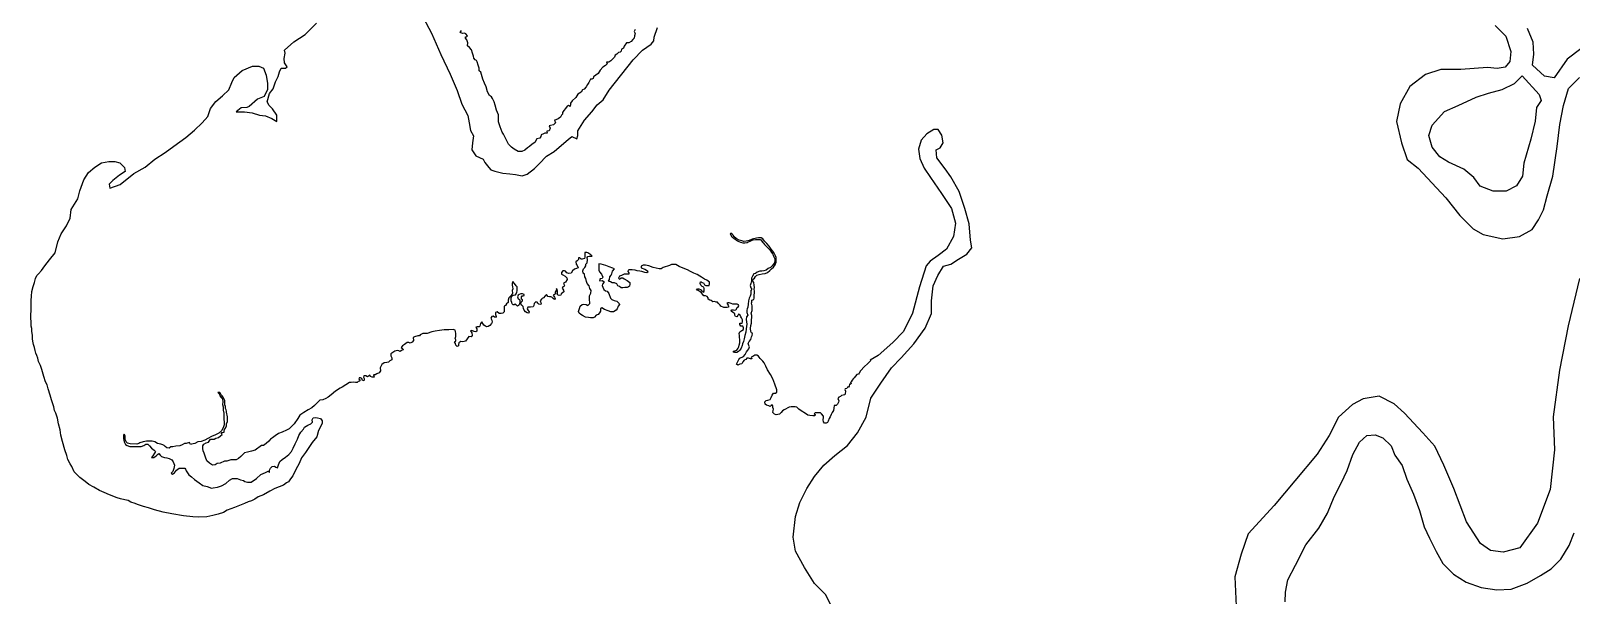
# Model space of a CAD drawing. Extents: x 283583 to 658922, y 889284 to 1241133.
# Drawn here: x 541161 to 545918, y 985713 to 987454 of the extents above; entities that cross this region are included whole.
import ezdxf

# ---------------------------------------------------------------- set-up
doc = ezdxf.new("R2010")
doc.units = 0
doc.header["$MEASUREMENT"] = 0
doc.layers.add('PUNTARENAS', color=7, linetype='Continuous')

msp = doc.modelspace()

# ---------------------------------------------------------------- linework, layer by layer
at = {"layer": 'PUNTARENAS', "color": 241}
for points in [[(542355, 987527.8), (542398.2, 987446.4), (542427.1, 987380.3), (542455.7, 987319.9), (542477.1, 987269.5), (542491.8, 987227.2), (542510.5, 987192.2), (542515.1, 987170.1), (542518.6, 987146.3), (542527.8, 987129.8), (542525, 987107.8), (542523, 987086.7), (542534.8, 987068.4), (542557.7, 987057.4), (542562.9, 987047), (542574.9, 987032.3), (542581.3, 987024.9), (542594.2, 987020.3), (542618.2, 987014.7), (542640.3, 987012.8), (542657.9, 987010), (542678.2, 987006.3), (542693.8, 987011.8), (542716, 987029.2), (542730.7, 987042.9), (542753.7, 987066.7), (542776.8, 987081.3), (542799.7, 987100.4), (542819.9, 987118.6), (542831.7, 987127.7), (542847.2, 987120.3), (542849.9, 987130.4), (542850, 987145), (542870.3, 987177.7), (542893.3, 987204.1), (542910, 987225), (542928.4, 987240.5), (542946.9, 987270.5), (543020.6, 987364.5), (543049.8, 987394.3), (543076.2, 987412.5), (543085, 987423.2), (543085.7, 987433.9), (543096.7, 987464.1)], [(543641.5, 985662.4), (543615.4, 985714.6), (543580.7, 985748.4), (543550.3, 985798.4), (543522.1, 985848.5), (543515.6, 985892), (543522.2, 985955), (543535.3, 985998.5), (543557.1, 986042), (543581.1, 986078.9), (543609.4, 986113.6), (543644.2, 986144), (543683.4, 986174.4), (543713.9, 986213.5), (543740.1, 986261.3), (543755.4, 986320), (543785.8, 986366.7), (543818.5, 986414.5), (543849, 986444.9), (543888.2, 986488.4), (543923, 986536.2), (543942.7, 986581.8), (543942.7, 986620.9), (543947.1, 986666.6), (543962.4, 986699.2), (543979.8, 986727.4), (544001.6, 986733.9), (544025.5, 986749.1), (544051.6, 986764.3), (544066.9, 986783.9), (544062.5, 986807.8), (544058.3, 986857.8), (544045.3, 986905.7), (544027.9, 986957.9), (544001.9, 987003.6), (543984.5, 987027.5), (543958.5, 987062.3), (543956.3, 987086.2), (543969.4, 987092.7), (543978.1, 987108), (543973.8, 987131.9), (543962.9, 987149.3), (543949.9, 987149.3), (543928.1, 987136.3), (543910.7, 987116.7), (543902, 987088.5), (543906.3, 987060.2), (543919.3, 987029.8), (543938.8, 987001.5), (543973.6, 986951.4), (544004, 986905.7), (544016.9, 986860), (544010.4, 986818.7), (543988.6, 986779.6), (543962.5, 986760.1), (543938.5, 986742.7), (543925.5, 986728.6), (543905.8, 986663.4), (543884, 986583), (543855.6, 986526.5), (543823, 986491.7), (543777.4, 986452.5), (543752.6, 986437.6), (543754.8, 986437), (543754.8, 986436.8), (543745.2, 986426.3), (543735.3, 986417.9), (543722.6, 986404.3), (543718.7, 986398), (543716.6, 986394.2), (543712, 986393.9), (543703.2, 986382.7), (543700.3, 986379.9), (543697.8, 986375.7), (543694.7, 986371.2), (543692.2, 986369.1), (543695, 986365.5), (543692.5, 986363.5), (543688.7, 986363.1), (543687.6, 986357.2), (543686.2, 986354.7), (543682.6, 986354.4), (543680.5, 986350.5), (543675.6, 986348.8), (543674.5, 986346.7), (543676.6, 986342.5), (543676.2, 986333.7), (543674.5, 986331.2), (543669.5, 986329.2), (543664.2, 986328.8), (543661, 986325.7), (543655.7, 986323.2), (543653.6, 986319.4), (543656.4, 986312.3), (543655.3, 986308.1), (543651.8, 986301.5), (543647.5, 986297.9), (543642.2, 986297.9), (543640.4, 986289.5), (543639.7, 986282.8), (543635.4, 986276.4), (543632.6, 986270), (543629.7, 986263), (543626.8, 986258), (543623.2, 986249.9), (543621.5, 986245.6), (543617.5, 986242.8), (543611.9, 986243.5), (543608.7, 986247.8), (543607.7, 986253.1), (543608.4, 986261.2), (543608.4, 986265.1), (543602.8, 986271.9), (543599.3, 986274.7), (543592.2, 986275.1), (543582.6, 986275.2), (543580.5, 986271.6), (543583, 986269.9), (543582.2, 986266.3), (543575.5, 986265.6), (543566.3, 986267.4), (543560.6, 986267.8), (543556.7, 986270.6), (543536.6, 986283), (543532.4, 986286.9), (543526.4, 986292.9), (543521.8, 986294), (543515.8, 986294), (543508.7, 986293.3), (543502.7, 986292.7), (543487, 986284.6), (543482.4, 986281.4), (543477.8, 986276.2), (543472.8, 986270.9), (543462.4, 986269.1), (543457.1, 986271.3), (543452.5, 986275.8), (543453.8, 986282.2), (543454.9, 986286.4), (543452.8, 986291.7), (543452.5, 986296.7), (543450, 986299.5), (543446.8, 986297.4), (543444.3, 986294.6), (543439.7, 986297), (543433.3, 986298.5), (543428.4, 986301.7), (543427.4, 986308.7), (543431.6, 986312.9), (543436.6, 986314.3), (543444.4, 986316.8), (543447.6, 986322), (543450.1, 986330.1), (543454.4, 986335.4), (543460.8, 986335.7), (543464.7, 986338.5), (543464.7, 986346.3), (543458.4, 986363.9), (543452.4, 986380.4), (543444.7, 986393.5), (543435.9, 986407.6), (543431, 986419.2), (543426, 986429), (543421.1, 986434.7), (543413.3, 986442.4), (543410, 986447.1), (543407.6, 986450.2), (543403.3, 986453.1), (543396.6, 986452.7), (543390.9, 986448.5), (543385.3, 986447.1), (543387.4, 986441.8), (543383.5, 986441.8), (543377.5, 986443.3), (543371.8, 986443.3), (543369, 986440.1), (543364.3, 986437.3), (543360.1, 986432.4), (543356.5, 986426.7), (543350.1, 986425), (543344.8, 986422.2), (543340.5, 986425.3), (543344.8, 986433.4), (543347.7, 986440.1), (543350.9, 986444.3), (543361.9, 986449.3), (543367.2, 986455.6), (543370.8, 986463), (543375.4, 986468.2), (543378.6, 986472.8), (543380.1, 986478.4), (543378, 986483), (543375.9, 986489.4), (543379.8, 986495), (543384, 986501), (543386.9, 986509.7), (543389, 986513.6), (543389.8, 986519.6), (543386.6, 986521.7), (543384.8, 986526.3), (543383.8, 986535.4), (543384.5, 986544.5), (543386.3, 986551.9), (543386.7, 986562.4), (543387.4, 986569.1), (543387.5, 986575.8), (543385.4, 986583.1), (543388.6, 986591.2), (543388.6, 986598.2), (543389, 986604.8), (543386.2, 986613.2), (543387.2, 986617), (543387.3, 986622.3), (543393.3, 986624.7), (543394.3, 986629.3), (543394.4, 986638), (543396.2, 986645), (543395.8, 986650.3), (543394.8, 986656.2), (543395.5, 986662.2), (543395.2, 986668.5), (543393.8, 986677.6), (543389.6, 986682.5), (543392.1, 986687.7), (543396, 986690.5), (543399.1, 986696.1), (543403.4, 986699.9), (543409.7, 986702), (543419.6, 986704.1), (543428.4, 986704.7), (543435.8, 986707.9), (543443.2, 986714.5), (543448.2, 986719), (543454.2, 986724.3), (543459.8, 986731.6), (543462.3, 986739.6), (543462.2, 986749.1), (543462.6, 986754.7), (543459.4, 986762), (543455.2, 986770), (543447.1, 986779.8), (543441.1, 986788.8), (543433.7, 986797.9), (543426.7, 986805.2), (543421.1, 986812.1), (543416.2, 986814.9), (543408.5, 986814.9), (543401.5, 986814.2), (543388.9, 986810.8), (543379.8, 986806.3), (543370, 986805), (543362.6, 986803.3), (543356.3, 986805.4), (543348.3, 986807.9), (543339.2, 986812.8), (543332.6, 986817.7), (543329.8, 986823.3), (543327.3, 986826.1), (543323.1, 986829.2), (543320.3, 986827.8), (543322.1, 986825), (543325.9, 986818.4), (543327.6, 986816.3), (543331.8, 986813.9), (543335.7, 986811.1), (543339.5, 986808.6), (543343, 986805.8), (543347.2, 986804.1), (543352.8, 986801.6), (543359.8, 986799.5), (543366.1, 986799.8), (543372.8, 986800.5), (543376.3, 986802.5), (543381.9, 986804.6), (543386.5, 986807), (543392.1, 986808.4), (543398.4, 986809.4), (543402.9, 986809.4), (543407.8, 986809.7), (543413.8, 986809.4), (543417.6, 986805.9), (543421.1, 986801), (543423.6, 986798.3), (543427.1, 986794.1), (543429.2, 986792), (543431.3, 986789.2), (543434.4, 986786.4), (543437.9, 986782.9), (543442.2, 986779.5), (543445.3, 986775.3), (543448.5, 986769.3), (543452, 986764.5), (543453.8, 986760.6), (543456.2, 986754.7), (543458.4, 986749.8), (543458.4, 986745.2), (543458, 986737.6), (543453.8, 986732.7), (543450.3, 986728.8), (543445.4, 986723.9), (543438.3, 986720.5), (543432.3, 986715.6), (543424.9, 986713.2), (543418.6, 986712.5), (543412.6, 986712.2), (543404.5, 986709), (543399.2, 986705.2), (543393.2, 986703.5), (543389.6, 986696.8), (543386.1, 986690.2), (543386.1, 986682.8), (543384.3, 986674), (543382.8, 986667.7), (543384.6, 986660.3), (543387.4, 986656.5), (543384.2, 986652.6), (543384.2, 986647.4), (543384.5, 986641.4), (543382, 986635.1), (543379.2, 986628.6), (543377.7, 986620.2), (543376.3, 986610.7), (543375.5, 986601.6), (543373.4, 986596.3), (543372, 986591.8), (543372, 986584.4), (543375.1, 986576.6), (543371.2, 986571.7), (543369.8, 986563.3), (543371.5, 986555.5), (543371.8, 986548.5), (543371.4, 986541.9), (543369.6, 986533.9), (543368.5, 986523.7), (543365.7, 986513.5), (543364.2, 986503.6), (543361.3, 986495.2), (543359.2, 986488.1), (543357.8, 986482.5), (543354.9, 986475.1), (543350.3, 986468.4), (543346, 986464.2), (543341, 986461.4), (543335.3, 986461), (543331.8, 986462.5), (543329.7, 986465.3), (543334.6, 986466.7), (543341, 986468.4), (543345.7, 986474.4), (543347.5, 986478.3), (543348.2, 986484.3), (543350, 986491.3), (543350.7, 986495.6), (543350.8, 986502.6), (543349, 986506.8), (543349.1, 986513.9), (543348.7, 986519.5), (543350.9, 986524.8), (543356.2, 986529.3), (543361.5, 986532.5), (543361.5, 986537), (543359.8, 986543), (543353.8, 986543), (543350.6, 986547.6), (543350.6, 986551.5), (543357.3, 986551.5), (543358.8, 986556), (543358.8, 986562), (543355.3, 986567.9), (543353.5, 986571.8), (543351.1, 986576.7), (543346.2, 986579.5), (543344, 986575.3), (543340.8, 986571.5), (543337.3, 986572.6), (543334.8, 986576.8), (543334.9, 986581), (543329.6, 986584.5), (543324.3, 986587.7), (543323.2, 986592.3), (543326.1, 986593.3), (543331, 986592.9), (543335.3, 986591.9), (543338.1, 986592.9), (543340.2, 986595), (543341.6, 986598.8), (543344.8, 986600.6), (543347, 986605.1), (543346.3, 986608.3), (543342, 986610.1), (543336.7, 986610.4), (543329.3, 986610.5), (543323.3, 986612.6), (543317.7, 986614.4), (543313.1, 986614.4), (543309.9, 986613), (543314.1, 986607.7), (543315.5, 986603.9), (543315.5, 986601.4), (543311.3, 986600), (543306.3, 986600.4), (543300.6, 986600.4), (543291.4, 986604), (543289.3, 986607.2), (543284.4, 986612.4), (543281.2, 986616.3), (543277.7, 986616.3), (543272, 986618.5), (543267.2, 986617.7), (543261.6, 986621.2), (543257.7, 986622.7), (543252.4, 986625.5), (543252.4, 986630.1), (543249.2, 986634.3), (543244.3, 986636.4), (543239, 986636.1), (543235.5, 986641.4), (543232, 986645.2), (543227.7, 986648.8), (543221.7, 986652.3), (543217.1, 986653.7), (543220, 986657.2), (543224.2, 986657.6), (543229.5, 986655.4), (543231.6, 986651.6), (543234.8, 986650.5), (543236.9, 986647.7), (543240.8, 986649.8), (543240.8, 986653.7), (543240.1, 986658.6), (543238.8, 986662.8), (543233.8, 986664.9), (543229.6, 986669.5), (543228.2, 986673.7), (543228.6, 986679.3), (543231.1, 986679.3), (543234.6, 986677.5), (543237.8, 986676.5), (543239.9, 986672.3), (543241.3, 986669.8), (543245.8, 986668), (543250.1, 986667.7), (543255.4, 986667.7), (543257.2, 986672.9), (543257.2, 986677.8), (543248.7, 986684.2), (543241.7, 986688), (543231.9, 986693.7), (543226.6, 986697.2), (543218.2, 986701.4), (543208.3, 986706), (543197.8, 986711.6), (543188.6, 986715.9), (543175.9, 986721.2), (543163.2, 986726.8), (543158.3, 986729.3), (543152.6, 986732.8), (543147.4, 986732.9), (543139.3, 986732.9), (543133.6, 986729.4), (543113.5, 986723.9), (543110.3, 986721.1), (543107.8, 986719), (543101.5, 986719.8), (543091.6, 986721.9), (543082.8, 986723.7), (543069.4, 986728.3), (543059.5, 986730.5), (543052.4, 986730.5), (543045.7, 986728.1), (543045.3, 986722.5), (543057.3, 986718.2), (543065.4, 986713.2), (543066.8, 986709), (543062.9, 986707.3), (543056.6, 986708.4), (543047.7, 986711.2), (543042.1, 986712.6), (543033.2, 986713.7), (543026.9, 986715.2), (543018.4, 986716.6), (543009.1, 986716.3), (543005.2, 986714.9), (543004.5, 986711.4), (543007.3, 986707.2), (543007.7, 986702.9), (543002, 986702.6), (542993.1, 986703.3), (542984.9, 986698.8), (542978.9, 986696.7), (542975.7, 986690.7), (542978.8, 986687.2), (542983.8, 986691.4), (542988.8, 986692.1), (542993, 986688.2), (543002.2, 986683.6), (543011.1, 986677.6), (543011.1, 986672.3), (543010, 986666), (543007.1, 986663.5), (543002.5, 986661.8), (542995.4, 986661.8), (542989, 986660.7), (542984, 986660.8), (542979.1, 986664.7), (542974.1, 986666.8), (542970.2, 986673.5), (542963.9, 986676.7), (542960.7, 986676.4), (542956, 986676.4), (542951.5, 986679.6), (542945.4, 986681), (542948.4, 986686.6), (542949.5, 986694.4), (542953.4, 986700), (542955.5, 986704.2), (542957.3, 986712.3), (542963.4, 986718.9), (542958.4, 986721.1), (542947.1, 986725.3), (542936.8, 986729.6), (542922.7, 986733.8), (542915.2, 986734.6), (542915.5, 986723.3), (542914.8, 986715.6), (542916.6, 986710), (542922.9, 986702.5), (542927.9, 986693.4), (542925.4, 986689.5), (542919.3, 986688.8), (542917.2, 986685.3), (542917.9, 986682.1), (542925.7, 986683.2), (542930.3, 986680), (542930.7, 986676.8), (542926, 986672.2), (542925.7, 986668.4), (542927.1, 986662.7), (542930.6, 986656), (542935.2, 986651.7), (542940.5, 986650), (542945.5, 986643.2), (542951.1, 986629.1), (542955, 986624.8), (542962.8, 986621.3), (542970.3, 986619.2), (542977.7, 986612.8), (542979.1, 986609.2), (542974.5, 986604.3), (542972, 986595.8), (542968.1, 986592.3), (542960.3, 986586.3), (542952.1, 986586.7), (542943.6, 986590.2), (542932.6, 986593.8), (542924.8, 986599.1), (542920.5, 986596.3), (542920.5, 986589.2), (542917.3, 986583.2), (542912.6, 986578.9), (542906.9, 986576.8), (542901.6, 986569.8), (542897.3, 986568.4), (542889.4, 986568.4), (542882.7, 986569.1), (542873.4, 986570.5), (542864.9, 986575.9), (542859.6, 986578.4), (542854.3, 986583), (542852.2, 986588), (542855.4, 986597.2), (542856.9, 986604.3), (542863.3, 986609.6), (542868.6, 986610.2), (542876.1, 986609.2), (542881.1, 986606), (542887.1, 986612.7), (542887.1, 986617.6), (542886.4, 986622.2), (542886.5, 986636.4), (542890.4, 986644.5), (542891.2, 986652.2), (542887.7, 986658.3), (542884.8, 986667.4), (542878.8, 986674.5), (542876.7, 986680.5), (542875.4, 986689.7), (542871.5, 986694.3), (542870.8, 986702.7), (542866.2, 986705.9), (542865.2, 986713.3), (542867.7, 986719.6), (542871.6, 986723.1), (542874.8, 986729.1), (542874.8, 986733.7), (542878.7, 986737.5), (542879.8, 986747.4), (542878.5, 986754.8), (542880.6, 986757.6), (542885.6, 986758.6), (542894.8, 986758.6), (542890.2, 986762.8), (542881.3, 986768.8), (542877.5, 986769.9), (542872.1, 986769.9), (542871.8, 986765.3), (542872.1, 986761.5), (542872.1, 986755.5), (542870.6, 986750.9), (542863.9, 986749.2), (542860.4, 986749.6), (542856.5, 986753.4), (542852.2, 986753.1), (542852.2, 986747.8), (542848.6, 986744.3), (542843.6, 986740.5), (542845.4, 986733.5), (542848.2, 986729.2), (542851, 986722.9), (542846.4, 986720.8), (542840.3, 986718), (542833.9, 986713.1), (542829.6, 986706.1), (542822.5, 986705), (542816.1, 986707.5), (542812.6, 986712.5), (542809.1, 986712.8), (542803.7, 986713.2), (542800.2, 986708.3), (542799.8, 986703), (542804, 986700.5), (542811.5, 986697), (542816.4, 986691.6), (542817.1, 986686.4), (542811.7, 986677.9), (542806, 986675.5), (542807, 986671.6), (542809.2, 986668), (542807.4, 986663.8), (542803.4, 986663.5), (542802, 986659.9), (542805.9, 986653.6), (542806.5, 986648.6), (542803, 986645.8), (542799, 986641.9), (542797.9, 986638), (542792.9, 986637), (542787.6, 986638.8), (542786.9, 986644.4), (542787.3, 986650.4), (542786.6, 986656.1), (542784.2, 986658.6), (542783.4, 986652.2), (542780.5, 986647.6), (542781.6, 986642.3), (542778, 986640.2), (542773.7, 986637.7), (542778.3, 986632.4), (542779.7, 986627.5), (542777.9, 986624.6), (542774, 986627.8), (542770.4, 986632.4), (542767.2, 986633.2), (542762.2, 986632.8), (542757.9, 986633.9), (542755.8, 986636.7), (542753, 986640.3), (542749.4, 986636), (542744.4, 986629.7), (542739.8, 986627.9), (542738, 986625.4), (542734.1, 986620.5), (542734.4, 986617.3), (542736.5, 986613), (542735.8, 986609.8), (542729.4, 986610.2), (542726.2, 986613.8), (542724.1, 986616.6), (542720.9, 986617.7), (542715.5, 986612.4), (542714.1, 986606.3), (542711.9, 986602.1), (542704.1, 986600.7), (542695.5, 986600.7), (542694.1, 986596.1), (542696.6, 986590.8), (542700.1, 986586.8), (542699, 986582.9), (542694, 986584), (542688.7, 986586.5), (542684.1, 986591.8), (542682.3, 986596.8), (542680.9, 986602.9), (542677.7, 986607.8), (542674.2, 986611.4), (542675.2, 986616.4), (542679.5, 986620.2), (542679.6, 986623.4), (542676.7, 986626.3), (542676.7, 986632.7), (542677.8, 986636.6), (542681.4, 986636.6), (542684.2, 986636.9), (542684.3, 986640.5), (542678.9, 986642.2), (542674.6, 986642.2), (542668.9, 986640.1), (542665.7, 986638), (542663.5, 986633.1), (542666.4, 986627), (542669.9, 986624.5), (542671, 986621.3), (542671, 986614.9), (542669.1, 986608.2), (542666.6, 986606.1), (542663.4, 986604.7), (542659.5, 986608.2), (542657, 986611.8), (542654.2, 986608.6), (542650.6, 986607.9), (542647, 986611.4), (542646.7, 986615.7), (542643.9, 986620.7), (542643.9, 986625.3), (542644.6, 986631), (542647.9, 986635.6), (542651.8, 986637.7), (542657.5, 986639.5), (542659.7, 986642.6), (542661.5, 986647.6), (542662.9, 986651.9), (542663, 986663.9), (542659.8, 986667.1), (542654.5, 986673.8), (542649.5, 986679.9), (542647.3, 986673.9), (542646.9, 986668.5), (542648.3, 986663.9), (542649.4, 986657.6), (542647.6, 986652.6), (542648.6, 986644.8), (542647.5, 986641.3), (542643.2, 986636), (542637.1, 986629.6), (542634.9, 986622.5), (542634.9, 986615.4), (542629.9, 986611.8), (542626.6, 986605.8), (542623.1, 986604), (542622.7, 986594.8), (542622.6, 986586.6), (542618.7, 986583.1), (542613.7, 986581.3), (542607.2, 986582.1), (542600.8, 986586.3), (542595.8, 986584.9), (542595.8, 986578.9), (542597.5, 986572.1), (542595.7, 986569.6), (542592.9, 986570.4), (542589, 986572.9), (542584.3, 986572.2), (542581.4, 986566.8), (542585, 986561.1), (542586, 986554.4), (542583.5, 986550.5), (542578, 986544.3), (542573, 986541.5), (542568.7, 986540), (542565.2, 986542.9), (542560.2, 986545.8), (542556.6, 986551.1), (542554.1, 986556.1), (542549.8, 986550.4), (542548, 986542.9), (542545.9, 986540.5), (542539.4, 986540.5), (542535.1, 986539.8), (542538.3, 986534.1), (542538.3, 986527.3), (542535.4, 986524.8), (542529.7, 986526.3), (542522.6, 986528.8), (542519, 986527.7), (542523.3, 986522), (542523.6, 986513.9), (542520.7, 986509.2), (542513.6, 986510.7), (542508.6, 986503.9), (542503.2, 986496.5), (542494.9, 986494.7), (542489.2, 986495.1), (542483.1, 986490.8), (542482, 986486.1), (542481.3, 986481.5), (542477.4, 986479.4), (542473.8, 986484), (542472.4, 986488.6), (542469.2, 986494), (542473.5, 986497.2), (542473.8, 986500), (542471.7, 986504.6), (542473.9, 986511), (542473.9, 986520.3), (542472.5, 986525.6), (542471.1, 986530.2), (542465, 986532.4), (542452.1, 986531.4), (542437.1, 986530.7), (542422.8, 986529.3), (542409.5, 986526.9), (542399.5, 986524.8), (542384.4, 986519.9), (542371.9, 986519.5), (542363.6, 986516), (542361.5, 986513.2), (542355.7, 986513.2), (542345.3, 986510), (542342.1, 986507.2), (542343.1, 986498.3), (542338.5, 986493), (542332.3, 986489.6), (542328.4, 986492.1), (542323.4, 986492.1), (542314.8, 986486.1), (542308.7, 986481.5), (542304.7, 986476.9), (542309.7, 986472.6), (542310.8, 986469.8), (542305.8, 986467.6), (542301.5, 986464.8), (542297.5, 986466.6), (542291.8, 986467), (542285.4, 986464.9), (542279.2, 986461), (542272.8, 986456.7), (542273.1, 986451.4), (542275.6, 986445), (542275.6, 986438.5), (542269.1, 986435.7), (542265.2, 986431.1), (542260.5, 986430.1), (542251.9, 986429.4), (542245.4, 986424), (542240, 986414.1), (542240.7, 986405.2), (542236.4, 986398.4), (542229.9, 986395.3), (542224.6, 986392.4), (542218.8, 986392.1), (542220.9, 986385.7), (542214.9, 986385.3), (542210.2, 986386.8), (542208.4, 986391.4), (542204.1, 986388.2), (542200.2, 986386.1), (542195.5, 986389.3), (542189.4, 986389), (542188, 986384.7), (542190.5, 986381.5), (542190.8, 986377.2), (542189.7, 986374), (542185.4, 986375.4), (542183.3, 986381.2), (542179, 986383.3), (542174.7, 986383.3), (542174.3, 986378.7), (542177.5, 986377.3), (542175, 986373.3), (542171.4, 986372.3), (542168.9, 986368.4), (542163.2, 986368.8), (542157.8, 986369.5), (542150.6, 986369.1), (542144.9, 986368.8), (542134.1, 986361.7), (542122.9, 986353.9), (542115.8, 986351.4), (542101.7, 986341.5), (542088.8, 986330.9), (542079.1, 986323.8), (542071.6, 986319.9), (542063, 986315.7), (542053.7, 986314.3), (542047.6, 986308.2), (542036.8, 986298.3), (542028.5, 986290.1), (542017.4, 986284.5), (542003.7, 986276.3), (541991.5, 986268.2), (541985, 986257.2), (541974.6, 986240.8), (541967.7, 986234.8), (541958.7, 986225.9), (541950.5, 986221.3), (541937.2, 986216), (541925.7, 986211.8), (541915.3, 986204.7), (541907.4, 986198), (541900.6, 986194.4), (541895.5, 986187.3), (541887.6, 986180.2), (541879.4, 986174.2), (541873.1, 986174.9), (541853.7, 986160), (541842.9, 986156.8), (541830, 986153.7), (541820.7, 986151.6), (541815.6, 986147), (541809.5, 986140.6), (541802.3, 986133.8), (541794.8, 986130.3), (541789.8, 986130), (541779, 986130), (541766.5, 986125.8), (541758.6, 986125.8), (541745.3, 986120.1), (541736, 986119.1), (541730.3, 986114.8), (541721.7, 986114.2), (541712.7, 986119.5), (541704.9, 986127.4), (541700.6, 986138.1), (541696.4, 986150.6), (541693.5, 986158.1), (541691.8, 986165.2), (541691.8, 986173), (541695.7, 986179), (541702.6, 986182.9), (541709.4, 986185), (541715.9, 986193.9), (541721.2, 986193.9), (541727, 986193.5), (541732.3, 986196.7), (541740.9, 986199.2), (541746.3, 986204.5), (541751.7, 986208.4), (541749.2, 986211.3), (541750.3, 986214.5), (541753.5, 986214.4), (541757.8, 986215.9), (541758.2, 986218.7), (541759.3, 986223.3), (541762.2, 986228.3), (541765.1, 986234.7), (541765.5, 986241.1), (541768.3, 986248.9), (541768.4, 986262.4), (541765.6, 986277), (541765.4, 986280.3), (541764, 986284.6), (541762.6, 986288.5), (541762.6, 986294.6), (541760.5, 986300.3), (541760.5, 986308.4), (541760.2, 986313.4), (541756.3, 986321.3), (541752.3, 986327.3), (541748.4, 986330.9), (541744.8, 986338), (541738.4, 986338), (541743.4, 986333), (541744.8, 986327.3), (541748.7, 986322.7), (541753, 986318.1), (541753.7, 986309.5), (541752.6, 986300.6), (541755.1, 986293.2), (541754.7, 986283.5), (541757.2, 986273.9), (541757.1, 986255.4), (541758.5, 986246.9), (541758.1, 986238.3), (541756, 986231.6), (541750.9, 986220.6), (541741.6, 986212), (541731.5, 986207.5), (541718.9, 986201.8), (541707.5, 986195.8), (541697.8, 986190.5), (541687, 986186.6), (541676.3, 986185.6), (541667.7, 986180.6), (541657.6, 986178.2), (541653.7, 986177.1), (541650.8, 986183.2), (541640.4, 986180.4), (541635.4, 986180.4), (541628.6, 986176.1), (541621.1, 986173), (541608.5, 986172.7), (541599.9, 986170.6), (541592.8, 986169.9), (541588.5, 986166.3), (541581.3, 986167.1), (541576.3, 986171.4), (541572.4, 986174.9), (541568.3, 986176.3), (541562.2, 986178.1), (541552.6, 986180.9), (541544, 986185.9), (541535.8, 986187.4), (541526.8, 986187.8), (541517.9, 986187.5), (541508.2, 986186.1), (541497.1, 986182.2), (541494.3, 986180.4), (541488.6, 986179), (541467.8, 986179.1), (541459.6, 986181.6), (541455, 986186.2), (541452.5, 986193), (541452.5, 986200.1), (541452.2, 986203.8), (541449.3, 986209.5), (541447.5, 986206), (541447.1, 986196.4), (541449.6, 986186), (541452.8, 986177.8), (541458.5, 986174.6), (541467.1, 986171.4), (541481.8, 986171), (541495, 986171.7), (541501.5, 986171.6), (541510.1, 986174.1), (541516.2, 986178.4), (541521.9, 986178.7), (541527.3, 986173), (541534, 986166.2), (541542.3, 986160.1), (541545.5, 986156.2), (541542.9, 986150.5), (541537.9, 986142.3), (541533.6, 986137.7), (541540.4, 986137.7), (541547.6, 986143), (541551.9, 986146.9), (541556.6, 986150.1), (541560.1, 986144.7), (541564.1, 986140.8), (541574.1, 986136.9), (541580.9, 986136.8), (541587.7, 986134), (541595.9, 986129.7), (541600.9, 986123.6), (541604.8, 986114), (541602.7, 986103.3), (541599, 986093.7), (541594.4, 986088.7), (541598.3, 986085.5), (541604.8, 986090.1), (541611.2, 986098.3), (541619.5, 986104.3), (541627.7, 986104.7), (541636.3, 986105), (541638.9, 986101.8), (541640.3, 986096.4), (541644.9, 986090), (541649.2, 986083.9), (541657.4, 986077.5), (541666.7, 986069.6), (541680.7, 986059.6), (541692.5, 986051.4), (541705.7, 986048.1), (541719, 986043.1), (541723.8, 986043.7), (541737, 986045.8), (541749.9, 986050.3), (541763.2, 986057.1), (541774.4, 986067), (541784.1, 986072.7), (541797.7, 986073), (541808.4, 986068.7), (541818.1, 986066.1), (541822, 986063.6), (541829.9, 986060.8), (541841.4, 986061.8), (541857.5, 986073.1), (541871.2, 986084.5), (541885.6, 986091.2), (541893.8, 986095.1), (541898.5, 986091.1), (541897.8, 986098.6), (541901.4, 986104.3), (541906.4, 986109.6), (541913.9, 986110.7), (541917.9, 986107.8), (541922.9, 986106), (541925.8, 986114.6), (541929.8, 986124.9), (541937, 986130.9), (541947.7, 986138), (541958.2, 986146.9), (541966.1, 986155.4), (541970.8, 986166.4), (541976.9, 986179.9), (541984.5, 986193.8), (541988.1, 986204.8), (541994.6, 986215.5), (542002.5, 986225.1), (542006.1, 986230.7), (542016.2, 986237.5), (542025.2, 986241.7), (542031.3, 986246.3), (542030.2, 986253.1), (542032.7, 986260.2), (542038.8, 986260.6), (542046.7, 986260.2), (542055.3, 986257.7), (542061, 986250.9), (542061, 986242.3), (542049.1, 986220.3), (542044, 986201.1), (542030, 986183.7), (542023.8, 986174.4), (542009.1, 986152.7), (541996.5, 986136.8), (541989.2, 986119.3), (541984.2, 986110.1), (541976.2, 986093.7), (541969.7, 986080.6), (541962.9, 986071.7), (541956.8, 986062.8), (541951, 986058.9), (541941, 986051.8), (541914, 986041.6), (541898.6, 986033.1), (541879.9, 986022.5), (541862.7, 986015.8), (541853, 986008.7), (541842.9, 986003.4), (541831.8, 986000.6), (541821, 985995.6), (541805.2, 985988.9), (541790.2, 985983.2), (541767.1, 985974.9), (541756.3, 985968.2), (541739.4, 985962.9), (541722.9, 985958.3), (541704.6, 985954.8), (541678.1, 985953.5), (541661.2, 985954.3), (541632.6, 985957.6), (541596, 985963.4), (541569.9, 985968.8), (541542.7, 985976.4), (541524.4, 985981.8), (541508.7, 985986.5), (541490.4, 985991.9), (541483, 985995.1), (541469.7, 985999.1), (541461.1, 986004.8), (541450.8, 986006.6), (541437.5, 986010.2), (541427.8, 986012.7), (541403.5, 986022.4), (541387, 986029.2), (541372.7, 986035.3), (541355.6, 986045.4), (541340.2, 986054.3), (541328.4, 986063.3), (541312, 986076.1), (541295.2, 986093.6), (541287.3, 986109.3), (541282, 986117.5), (541275.2, 986130.8), (541271.7, 986143.2), (541265.7, 986161.4), (541258.6, 986186.4), (541253.7, 986206), (541251.2, 986222.4), (541246.6, 986241.3), (541243.1, 986258.4), (541237.8, 986273.7), (541234, 986282.5), (541231.9, 986293.6), (541228.4, 986302.8), (541224.5, 986315), (541220.2, 986329.6), (541214.2, 986349.2), (541211, 986362), (541206.7, 986370.9), (541201.1, 986387.3), (541195, 986409), (541191.1, 986420.8), (541185.1, 986433.2), (541182.3, 986443.6), (541179.8, 986452.1), (541175.9, 986459.6), (541174.8, 986467.4), (541172, 986476.9), (541168.8, 986486.1), (541167, 986496.5), (541165.6, 986503.9), (541165.7, 986513.5), (541163.6, 986527.4), (541163.6, 986535.6), (541161.5, 986542.7), (541161.5, 986549.9), (541161.9, 986558.4), (541161.2, 986564.8), (541160.9, 986576.9), (541161.6, 986592.2), (541161.7, 986621.4), (541162.9, 986635.3), (541164.3, 986649.8), (541168, 986664.4), (541172, 986677.6), (541175.2, 986689.7), (541179.6, 986699.2), (541184.2, 986704.3), (541193.9, 986713.9), (541204, 986728.8), (541218.5, 986747.3), (541236.4, 986768.7), (541244.2, 986802.9), (541254.5, 986826.9), (541271.1, 986852.1), (541282.6, 986876.1), (541285.3, 986902.7), (541305.8, 986935.5), (541312.2, 986959.5), (541325.1, 986993.6), (541339.1, 987016.3), (541358.3, 987032.7), (541378.7, 987046.6), (541401.6, 987050.3), (541420.7, 987050.2), (541436, 987046.3), (541449.9, 987032.4), (541452.4, 987019.7), (541434.6, 987008.4), (541414.2, 986992), (541402.7, 986980.7), (541405.2, 986968), (541437, 986979.3), (541479.1, 987013.3), (541513.6, 987033.4), (541544.2, 987057.3), (541576.1, 987078.7), (541602.9, 987097.6), (541639.9, 987124.1), (541666.2, 987147), (541690.5, 987169.7), (541707.1, 987189.8), (541716.1, 987213.8), (541732.7, 987235.3), (541753.1, 987252.9), (541772.3, 987271.8), (541781.3, 987294.5), (541789, 987309.7), (541813.2, 987331.1), (541845, 987344.9), (541865.4, 987344.8), (541879.3, 987338.4), (541888.2, 987316.9), (541891.9, 987291.6), (541891.9, 987272.7), (541881.6, 987251.2), (541861.3, 987242.4), (541835.7, 987219.8), (541828.1, 987217.3), (541810.3, 987216.1), (541795, 987203.5), (541820.4, 987203.4), (541844.6, 987200.8), (541867.5, 987193.1), (541885.3, 987191.8), (541905.6, 987182.9), (541920.9, 987174), (541920.9, 987192.9), (541907, 987213.2), (541896.8, 987223.3), (541890.5, 987234.7), (541898.2, 987260), (541909.7, 987275.1), (541916.1, 987296.6), (541924.9, 987312.3), (541928.6, 987327.1), (541934.2, 987338.2), (541947.2, 987338.1), (541952.7, 987342.7), (541944.4, 987354.7), (541943.5, 987368.6), (541946.3, 987384.3), (541944.4, 987394.4), (541973.1, 987419.2), (542008.1, 987442), (542043.1, 987476.8)], [(543027.3, 987457.5), (543024.5, 987451.5), (543027.3, 987445.6), (543025.3, 987438.4), (543023.7, 987431.2), (543019.6, 987426.8), (543014.7, 987420.7), (543007.8, 987416.7), (543000.9, 987416.2), (542992.8, 987406.2), (542991.1, 987399.7), (542985.1, 987397.3), (542984.2, 987390.8), (542981, 987387.5), (542975.7, 987386.3), (542970.4, 987381.9), (542965.9, 987378.2), (542963.8, 987372.6), (542958.5, 987367.4), (542952.4, 987361.3), (542946.3, 987356.9), (542938.5, 987356.9), (542940.5, 987352.1), (542935.7, 987346.9), (542927.5, 987341.2), (542919, 987332), (542912.5, 987322.4), (542905.6, 987317.2), (542898.7, 987311.6), (542897.9, 987306.4), (542893.4, 987304.8), (542889.8, 987304.8), (542884.3, 987294.5), (542880.2, 987287.7), (542876.1, 987280.9), (542869.6, 987274), (542864.3, 987271.2), (542860.7, 987264), (542850.5, 987258.4), (542843.6, 987248.4), (542832.6, 987237.2), (542827.4, 987230.7), (542827.3, 987225.9), (542826.5, 987220.3), (542820.9, 987223.1), (542817.2, 987221.5), (542811.9, 987213.9), (542807.4, 987207.5), (542802.6, 987201.9), (542802.6, 987196.6), (542799.7, 987193.8), (542796.4, 987187), (542789.1, 987181.8), (542782.6, 987179.3), (542778.2, 987177.7), (542781.4, 987169.3), (542774.9, 987164), (542765.5, 987161.2), (542761.4, 987160.8), (542764.7, 987153.5), (542761.8, 987144.7), (542754.9, 987144.3), (542755.7, 987137.4), (542748.3, 987138.2), (542744.2, 987136.2), (542737.3, 987132.9), (542735.7, 987128.1), (542732.4, 987122), (542723.4, 987120.8), (542717.2, 987109.5), (542708.7, 987103.9), (542701.3, 987096.6), (542694.4, 987092.2), (542686.7, 987085.4), (542677.3, 987081.4), (542666.3, 987081.8), (542653.2, 987088.2), (542645, 987094.2), (542635.9, 987104.3), (542630.6, 987114), (542624.4, 987126.5), (542620.3, 987134.6), (542616.7, 987140.8), (542613.2, 987148.9), (542610, 987157.3), (542606.8, 987166.2), (542605.2, 987173.1), (542605.3, 987183.6), (542605.4, 987194.1), (542599, 987209.2), (542595.2, 987223.9), (542591.9, 987234.6), (542586.9, 987244.8), (542583.6, 987250.1), (542577.5, 987254.1), (542571, 987265.5), (542566.9, 987280.5), (542562.4, 987291.9), (542556.7, 987304.5), (542552.6, 987318.6), (542550.5, 987325.8), (542545.2, 987330.2), (542545.2, 987337.9), (542542.4, 987347.9), (542539.2, 987357.6), (542537.1, 987362.4), (542533.1, 987363.6), (542529.1, 987369.4), (542527.5, 987375.4), (542526.3, 987381.1), (542524.6, 987385.1), (542521.8, 987394.8), (542515.4, 987402.4), (542509.7, 987407.7), (542510.2, 987416.5), (542507.8, 987426.2), (542503.7, 987431), (542502.9, 987435.1), (542506.6, 987435.1), (542509, 987438.3), (542504.6, 987443.9), (542500.1, 987446), (542494, 987445.6), (542486.3, 987448.4), (542491.2, 987454.1)], [(545683.3, 987470), (545715.8, 987437.4), (545731, 987389.5), (545728.8, 987359.1), (545713.5, 987341.7), (545689.6, 987337.4), (545659.2, 987340.7), (545576.6, 987334.3), (545515.7, 987334.4), (545467.8, 987319.2), (545419.9, 987282.3), (545389.4, 987228), (545378.5, 987173.6), (545393.6, 987108.4), (545411, 987056.2), (545445.7, 987030), (545530.4, 986938.6), (545573.8, 986884.2), (545615.1, 986842.8), (545645.5, 986825.4), (545706.4, 986812.3), (545758.6, 986818.7), (545797.7, 986840.4), (545817.3, 986870.8), (545832.6, 986901.3), (545843.5, 986944.7), (545861, 987005.6), (545874.1, 987096.9), (545882.9, 987164.3), (545893.9, 987223), (545909.2, 987275.2), (545944, 987309.9)], [(545948.1, 987397.8), (545905.8, 987366.1), (545865.5, 987309), (545835.9, 987313.3), (545797.9, 987347.2), (545802.1, 987381.1), (545800.1, 987419.1), (545783.2, 987460.4)], [(545943.2, 986689.1), (545908.2, 986543.5), (545882, 986406.5), (545862.2, 986263), (545866.5, 986160.8), (545853.3, 986039.1), (545814, 985934.8), (545759.5, 985858.7), (545707.3, 985845.8), (545668.2, 985850.2), (545637.8, 985871.9), (545594.4, 985939.4), (545555.4, 986041.6), (545525, 986113.4), (545496.8, 986172.2), (545459.9, 986213.5), (545403.5, 986274.5), (545370.9, 986302.8), (545325.2, 986326.8), (545275.2, 986318.1), (545242.6, 986300.8), (545199, 986261.7), (545170.7, 986205.2), (545133.7, 986147.6), (545064, 986065.1), (545000.8, 985989.1), (544920.3, 985902.2), (544898.5, 985839.2), (544878.8, 985769.6), (544883, 985678.3)], [(545035, 985692), (545035.1, 985721.6), (545042.5, 985760.5), (545066.7, 985804.9), (545098.2, 985867.8), (545139, 985919.6), (545165, 985965.8), (545185.4, 986015.8), (545207.7, 986058.3), (545226.2, 986097.2), (545243.9, 986146.2), (545264.3, 986185.1), (545286.5, 986205.4), (545312.5, 986207.2), (545336.5, 986197.9), (545362.4, 986173.8), (545373.5, 986144.2), (545395.7, 986112.7), (545410.4, 986070.1), (545430.7, 986023.8), (545449.2, 985973.8), (545463.9, 985923.8), (545480.5, 985888.6), (545500.8, 985847.8), (545521.2, 985810.8), (545554.4, 985777.4), (545593.3, 985753.3), (545639.6, 985736.6), (545687.7, 985729.1), (545732.1, 985730.9), (545782.1, 985749.4), (545822.9, 985773.4), (545856.2, 985793.7), (545885.9, 985823.3), (545911.9, 985865.8), (545926.7, 985904.7)]]:
    msp.add_lwpolyline(points, dxfattribs=at)
msp.add_lwpolyline([(545766.1, 987314.5), (545818.9, 987257.3), (545825.2, 987238.2), (545810.4, 987217.1), (545806.1, 987174.8), (545793.3, 987119.8), (545772.1, 987045.7), (545767.8, 987005.5), (545748.7, 986975.9), (545717, 986959.1), (545676.8, 986959.1), (545636.6, 986974), (545617.6, 987001.5), (545585.9, 987026.9), (545539.4, 987048.1), (545511.9, 987065.1), (545488.6, 987094.8), (545478.1, 987130.7), (545488.7, 987162.5), (545526.9, 987204.7), (545569.2, 987223.7), (545624.2, 987249), (545662.3, 987261.7), (545704.7, 987272.2), (545742.8, 987291.2)], close=True, dxfattribs=at)

doc.saveas('drawing.dxf')
